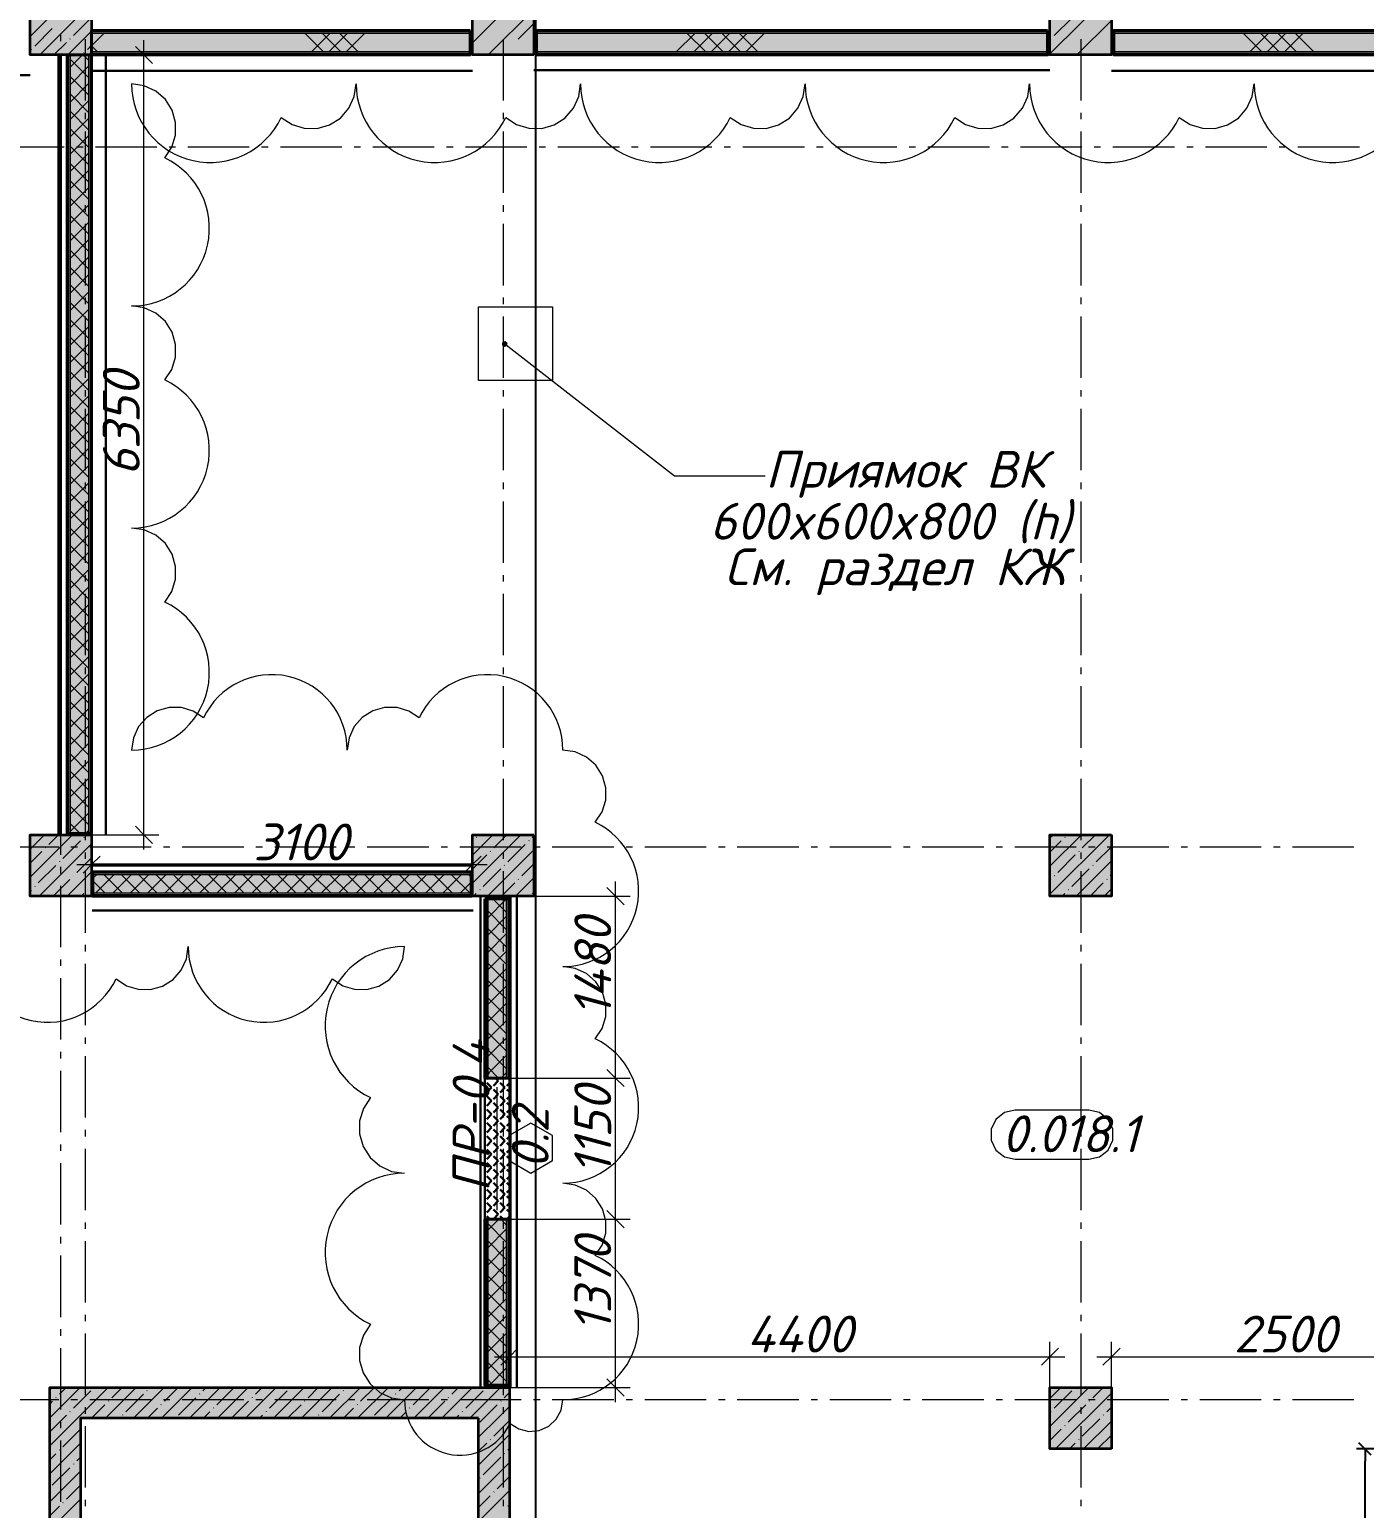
# Model space of a CAD drawing. Header units: millimetres. Extents: x -81576 to 1046824, y -248937 to 691537.
# Drawn here: x 109231 to 120095, y 658957 to 670998 of the extents above; entities that cross this region are included whole.
import ezdxf

# ---------------------------------------------------------------- set-up
doc = ezdxf.new("R2010")
doc.units = ezdxf.units.MM
for name, color, linetype, lineweight in [('0)', 6, 'Continuous', 30), ('0) расчет', 172, 'Continuous', 30), ('0) факт', 80, 'Continuous', 30), ('0.1) дверной проем', 5, 'Continuous', 30), ('0.2) Шпаклевка подвала и баз и фин', 5, 'Continuous', 30)]:
    doc.layers.add(name, color=color, linetype=linetype, lineweight=lineweight)
doc.layers.add('PDF _Геометрия', color=7, linetype='Continuous', true_color=0x1d1d1d)
doc.layers.add('PDF _Сплошная заливка', color=7, linetype='Continuous', true_color=0xffffff)
doc.layers.add('PDF _Текст', color=7, linetype='Continuous')
doc.styles.add('PDF ISOCPEUR Italic', font='isocpeui.ttf')
doc.styles.add('СПДС', font='isocpeur.ttf', dxfattribs={"width": 0.9})
doc.dimstyles.new('Размера А3', dxfattribs={"dimtxt": 200, "dimasz": 100, "dimexe": 70, "dimexo": 100, "dimgap": 20, "dimtad": 1, "dimdec": 0, "dimrnd": 10, "dimzin": 0, "dimdsep": 46, "dimtxsty": 'СПДС', "dimblk": 'ARROWHEAD_6', "dimcen": 1, "dimclrd": 256, "dimclre": 256, "dimclrt": 256, "dimazin": 0, "dimtfac": 1, "dimtdec": 0, "dimtmove": 2, "dimatfit": 3, "dimfxl": 1, "dimtolj": 1, "dimtzin": 0, "dimarcsym": 0})

# ---------------------------------------------------------------- blocks, each defined once
blk = doc.blocks.new('ARROWHEAD_6')
at = {"color": 0, "linetype": 'Continuous'}
for p, q in [((0, 0), (-1, 0)), ((-0.5, -0.5), (0.5, 0.5))]:
    blk.add_line(p, q, dxfattribs=at)
blk = doc.blocks.new('*D2376')
at = {"lineweight": -2, "transparency": 16777216}
for p, q in [((120436, 659441), (120031, 659441)), ((120101, 652541), (120101, 659341)), ((120436, 652441), (120031, 652441))]:
    blk.add_line(p, q, dxfattribs=at)
at = {"layer": 'Defpoints', "color": 0, "transparency": 16777216}
for p in [(120101, 659441), (120536, 659441), (120536, 652441)]:
    blk.add_point(p, dxfattribs=at)
at = {"lineweight": -2, "transparency": 16777216, "xscale": 100, "yscale": 100, "zscale": 100}
for p, rotation in [((120101, 659441), 90), ((120101, 652441), 270)]:
    blk.add_blockref('ARROWHEAD_6', p, dxfattribs=dict(at, rotation=rotation))
at = {"transparency": 16777216, "insert": (119981, 655941), "char_height": 200, "attachment_point": 5, "rotation": 90, "style": 'СПДС'}
blk.add_mtext('\\A1;7000', dxfattribs=at)

msp = doc.modelspace()

# ---------------------------------------------------------------- hatches: boundary and pattern name
at = {"transparency": 33554559}
for points in [[(109736, 670978.3), (112816, 670978.3), (112816, 670990.8), (109736, 670990.8)], [(112816, 670965.8), (112816, 670978.3), (109736, 670978.3), (109736, 670965.8)], [(112816, 670815.8), (112816, 670965.8), (109736, 670965.8), (109736, 670815.8)], [(117516, 670978.3), (117516, 670990.8), (113356, 670990.8), (113356, 670978.3)], [(117516, 670965.8), (117516, 670978.3), (113356, 670978.3), (113356, 670965.8)], [(117516, 670815.8), (117516, 670965.8), (113356, 670965.8), (113356, 670815.8)], [(122826, 670978.3), (122826, 670990.8), (118056, 670990.8), (118056, 670978.3)], [(122826, 670965.8), (122826, 670978.3), (118056, 670978.3), (118056, 670965.8)], [(122826, 670815.8), (122826, 670965.8), (118056, 670965.8), (118056, 670815.8)], [(112816, 670803.3), (112816, 670815.8), (109736, 670815.8), (109736, 670803.3)], [(117516, 670803.3), (117516, 670815.8), (113356, 670815.8), (113356, 670803.3)], [(122826, 670803.3), (122826, 670815.8), (118056, 670815.8), (118056, 670803.3)], [(112816, 670790.8), (112816, 670803.3), (109736, 670803.3), (109736, 670790.8)], [(117516, 670790.8), (117516, 670803.3), (113356, 670803.3), (113356, 670790.8)], [(122826, 670790.8), (122826, 670803.3), (118056, 670803.3), (118056, 670790.8)]]:
    msp.add_hatch(color=6, dxfattribs=at).paths.add_polyline_path(points)
at = {"layer": '0)', "transparency": 33554559}
for points in [[(109548.5, 664451.1), (109548.5, 670790.8), (109536, 670790.8), (109536, 664451.1)], [(109561, 664451.1), (109561, 670790.8), (109548.5, 670790.8), (109548.5, 664451.1)], [(109711, 664451.1), (109711, 670790.8), (109561, 670790.8), (109561, 664451.1)], [(109723.5, 664451.1), (109723.5, 670790.8), (109711, 670790.8), (109711, 664451.1)], [(109723.5, 664451.1), (109736, 664451.1), (109736, 670790.8), (109723.5, 670790.8)], [(112826, 664128.6), (112826, 664141.1), (109746, 664141.1), (109746, 664128.6)], [(112826, 664116.1), (112826, 664128.6), (109746, 664128.6), (109746, 664116.1)], [(112826, 663966.1), (112826, 664116.1), (109746, 664116.1), (109746, 663966.1)], [(112826, 663953.6), (112826, 663966.1), (109746, 663966.1), (109746, 663953.6)], [(112826, 663941.1), (112826, 663953.6), (109746, 663953.6), (109746, 663941.1)], [(112936, 662461.1), (112948.5, 662461.1), (112948.5, 663921.1), (112936, 663921.1)], [(112948.5, 662461.1), (112961, 662461.1), (112961, 663921.1), (112948.5, 663921.1)], [(113111, 662461.1), (113111, 663921.1), (112961, 663921.1), (112961, 662461.1)], [(113111, 662461.1), (113123.5, 662461.1), (113123.5, 663921.1), (113111, 663921.1)], [(113123.5, 662461.1), (113136, 662461.1), (113136, 663921.1), (113123.5, 663921.1)], [(112948.5, 659961.1), (112948.5, 661311.1), (112936, 661311.1), (112936, 659961.1)], [(112961, 659961.1), (112961, 661311.1), (112948.5, 661311.1), (112948.5, 659961.1)], [(113111, 659961.1), (113111, 661311.1), (112961, 661311.1), (112961, 659961.1)], [(113123.5, 659961.1), (113123.5, 661311.1), (113111, 661311.1), (113111, 659961.1)], [(113136, 659961.1), (113136, 661311.1), (113123.5, 661311.1), (113123.5, 659961.1)]]:
    msp.add_hatch(color=256, dxfattribs=at).paths.add_polyline_path(points)
at = {"layer": '0.1) дверной проем', "transparency": 33554687}
h = msp.add_hatch(dxfattribs=at)
h.set_pattern_fill('ANGLE', color=256, scale=11, angle=135)
h.set_pattern_definition([(135, (786527.1, 558123.126), (-54.3305495, -54.3305495), [55.88, -20.955]), (225, (786527.1, 558123.126), (54.3305495, -54.3305495), [55.88, -20.955])])
h.paths.add_polyline_path([(112936, 661311.1), (112936, 662461.1), (113136, 662461.1), (113136, 661311.1)])
at = {"layer": 'PDF _Сплошная заливка', "true_color": 0x636466, "transparency": 33554559}
for points in [[(109236, 670790.8), (109736, 670790.8), (109736, 671590.8), (109236, 671590.8)], [(113336, 670790.8), (113336, 671590.8), (112836, 671590.8), (112836, 670790.8)], [(117536, 670790.8), (118036, 670790.8), (118036, 671590.8), (117536, 671590.8)], [(113078.4, 668452.9), (113075, 668428.1), (113094.7, 668412.8), (113117.9, 668422.2), (113121.3, 668447), (113101.5, 668462.3)], [(109236, 663941.1), (109736, 663941.1), (109736, 664441.1), (109236, 664441.1)], [(112836, 663941.1), (113336, 663941.1), (113336, 664441.1), (112836, 664441.1)], [(117536, 663941.1), (118036, 663941.1), (118036, 664441.1), (117536, 664441.1)], [(109396, 655841.1), (109646, 655841.1), (109646, 659941.1), (109396, 659941.1)], [(109646, 659691.1), (113136, 659691.1), (113136, 659941.1), (109646, 659941.1)], [(117536, 659441.1), (118036, 659441.1), (118036, 659941.1), (117536, 659941.1)], [(113136, 655841.1), (113136, 659691.1), (112886, 659691.1), (112886, 655841.1)]]:
    msp.add_hatch(color=251, dxfattribs=at).paths.add_polyline_path(points)

# ---------------------------------------------------------------- linework, layer by layer
msp.add_lwpolyline([(120536, 652191.1), (113350.8, 652191.1), (113350.8, 682240), (120536, 682240)], close=True)
at = {"color": 6, "lineweight": 40}
for points in [[(112816, 670990.8), (112816, 670790.8), (109736, 670790.8), (109736, 670990.8)], [(117516, 670990.8), (117516, 670790.8), (113356, 670790.8), (113356, 670990.8)], [(122826, 670990.8), (122826, 670790.8), (118056, 670790.8), (118056, 670990.8)]]:
    msp.add_lwpolyline(points, close=True, dxfattribs=at)
at = {"color": 6, "lineweight": 9}
for points in [[(112816, 670978.3), (109736, 670978.3)], [(112816, 670965.8), (109736, 670965.8)], [(111473.1, 670965.8), (111623.1, 670815.8)], [(111674.9, 670965.8), (111524.9, 670815.8)], [(117516, 670978.3), (113356, 670978.3)], [(117516, 670965.8), (113356, 670965.8)], [(122826, 670978.3), (118056, 670978.3)], [(122826, 670965.8), (118056, 670965.8)], [(112816, 670815.8), (109736, 670815.8)], [(117516, 670815.8), (113356, 670815.8)], [(122826, 670815.8), (118056, 670815.8)], [(112816, 670803.3), (109736, 670803.3)], [(117516, 670803.3), (113356, 670803.3)], [(122826, 670803.3), (118056, 670803.3)]]:
    msp.add_lwpolyline(points, dxfattribs=at)
at = {"layer": '0)', "lineweight": 9}
for points in [[(109247.4, 670837.4), (109245, 670835.1)], [(109548.5, 670790.8), (109548.5, 664451.1)], [(109561, 670790.8), (109561, 664451.1)], [(109711, 670790.8), (109711, 664451.1)], [(109723.5, 670790.8), (109723.5, 664451.1)], [(109711, 669991.8), (109561, 669841.8)], [(109561, 669908), (109711, 669758)], [(109711, 669850.4), (109561, 669700.4)], [(109561, 669766.6), (109711, 669616.6)], [(109711, 669709), (109561, 669559)], [(109561, 668918), (109711, 668768)], [(109711, 668860.5), (109561, 668710.5)], [(109561, 668776.6), (109711, 668626.6)], [(109686, 668762), (109686, 668814.9)], [(109711, 668719), (109561, 668569)], [(109686, 668162), (109686, 668661.9)], [(109561, 668635.2), (109711, 668485.2)], [(109711, 668577.6), (109561, 668427.6)], [(112826, 664128.6), (109746, 664128.6)], [(112826, 664116.1), (109746, 664116.1)], [(111330.6, 664116.1), (111180.6, 663966.1)], [(111251.6, 664116.1), (111401.6, 663966.1)], [(111472, 664116.1), (111322, 663966.1)], [(111393.1, 664116.1), (111543.1, 663966.1)], [(111613.4, 664116.1), (111463.4, 663966.1)], [(111534.5, 664116.1), (111684.5, 663966.1)], [(111754.9, 664116.1), (111604.9, 663966.1)], [(111675.9, 664116.1), (111825.9, 663966.1)], [(111896.3, 664116.1), (111746.3, 663966.1)], [(111817.3, 664116.1), (111967.3, 663966.1)], [(112037.7, 664116.1), (111887.7, 663966.1)], [(111958.7, 664116.1), (112108.7, 663966.1)], [(112179.1, 664116.1), (112029.1, 663966.1)], [(112100.2, 664116.1), (112250.2, 663966.1)], [(112320.5, 664116.1), (112170.5, 663966.1)], [(112826, 663966.1), (109746, 663966.1)], [(112826, 663953.6), (109746, 663953.6)], [(112948.5, 663921.1), (112948.5, 662461.1)], [(112961, 663921.1), (112961, 662461.1)], [(113111, 663921.1), (113111, 662461.1)], [(113123.5, 663921.1), (113123.5, 662461.1)], [(113111, 663492.3), (112961, 663342.3)], [(112961, 663396.7), (113111, 663246.7)], [(113111, 663350.9), (112961, 663200.9)], [(113086, 663391.5), (113086, 662891.5)], [(112961, 663255.3), (113111, 663105.3)], [(113111, 663209.5), (112961, 663059.5)], [(113111, 663068.1), (112961, 662918.1)], [(112961, 662972.4), (113111, 662822.4)], [(113111, 662926.7), (112961, 662776.7)], [(112961, 662831), (113111, 662681)], [(113111, 662785.2), (112961, 662635.2)], [(112961, 662689.6), (113111, 662539.6)], [(112948.5, 661311.1), (112948.5, 659961.1)], [(112961, 661311.1), (112961, 659961.1)], [(113111, 661311.1), (113111, 659961.1)], [(113123.5, 661311.1), (113123.5, 659961.1)], [(113111, 661088.2), (112961, 660938.2)], [(113086, 661132.8), (113086, 660632.8)], [(112961, 660992.5), (113111, 660842.5)], [(113111, 660946.8), (112961, 660796.8)], [(112961, 660851.1), (113111, 660701.1)], [(113111, 660805.3), (112961, 660655.3)], [(112961, 660709.7), (113111, 660559.7)], [(113111, 660663.9), (112961, 660513.9)], [(112961, 660568.3), (113111, 660418.3)]]:
    msp.add_lwpolyline(points, dxfattribs=at)
at = {"layer": '0)', "lineweight": 40}
for points in [[(109536, 670790.8), (109736, 670790.8), (109736, 664451.1), (109536, 664451.1)], [(112826, 664141.1), (112826, 663941.1), (109746, 663941.1), (109746, 664141.1)], [(112936, 663921.1), (113136, 663921.1), (113136, 662461.1), (112936, 662461.1)], [(112936, 661311.1), (113136, 661311.1), (113136, 659961.1), (112936, 659961.1)]]:
    msp.add_lwpolyline(points, close=True, dxfattribs=at)
at = {"layer": '0)', "color": 7, "lineweight": 9}
for points in [[(109686, 669667.8), (109686, 670167.8)], [(109486, 669549.9), (109486, 670049.9)], [(113086, 662791.5), (113086, 662738.6)]]:
    msp.add_lwpolyline(points, dxfattribs=at)
at = {"layer": '0)'}
msp.add_lwpolyline([(112936, 662461.1), (113144, 662461.1)], dxfattribs=at)
at = {"layer": '0) расчет', "lineweight": 9}
for points in [[(111614.5, 670965.8), (111764.5, 670815.8)], [(111816.3, 670965.8), (111666.3, 670815.8)], [(111755.9, 670965.8), (111905.9, 670815.8)], [(111957.7, 670965.8), (111807.7, 670815.8)], [(114644.7, 670965.8), (114494.7, 670815.8)], [(114584.3, 670965.8), (114734.3, 670815.8)], [(114786.1, 670965.8), (114636.1, 670815.8)], [(114725.7, 670965.8), (114875.7, 670815.8)], [(114927.6, 670965.8), (114777.6, 670815.8)], [(114867.2, 670965.8), (115017.2, 670815.8)], [(115069, 670965.8), (114919, 670815.8)], [(115008.6, 670965.8), (115158.6, 670815.8)], [(115210.4, 670965.8), (115060.4, 670815.8)], [(119109.8, 670965.8), (119259.8, 670815.8)], [(119311.6, 670965.8), (119161.6, 670815.8)], [(119251.2, 670965.8), (119401.2, 670815.8)]]:
    msp.add_lwpolyline(points, dxfattribs=at)
at = {"layer": '0) расчет', "color": 1, "lineweight": 9}
for points in [[(119453, 670965.8), (119303, 670815.8)], [(119392.7, 670965.8), (119542.7, 670815.8)], [(119594.5, 670965.8), (119444.5, 670815.8)], [(119534.1, 670965.8), (119684.1, 670815.8)]]:
    msp.add_lwpolyline(points, dxfattribs=at)
at = {"layer": '0) расчет'}
for points in [[(109486, 670790.8), (109486, 664441.1)], [(109736, 664198.4), (112836, 664198.4)], [(113146.1, 663941.1), (113146.1, 659941.1)]]:
    msp.add_lwpolyline(points, dxfattribs=at)
at = {"layer": '0) расчет', "color": 1, "lineweight": 9}
for points in [[(110330.9, 666336.4), (110388.2, 666422.8), (110418.7, 666521.8), (110419.8, 666625.4), (110391.5, 666725.1), (110336.1, 666812.7), (110258.1, 666880.9), (110163.9, 666924.3), (110061.4, 666939.1, 0.8010876), (110330.9, 668144.5), (110388.2, 668230.8), (110418.7, 668329.9), (110419.8, 668433.5), (110391.5, 668533.2), (110336.1, 668620.7), (110258.1, 668689), (110163.9, 668732.3), (110061.4, 668747.2, 0.8010867), (110330.9, 669952.5), (110388.2, 670038.9), (110418.7, 670137.9), (110419.8, 670241.6), (110391.5, 670341.2), (110336.1, 670428.8), (110258.1, 670497), (110163.9, 670540.4), (110061.4, 670555.2, 0.8010903), (111279.6, 670282.8), (111366.9, 670224.9), (111467, 670194.1), (111571.7, 670193), (111672.4, 670221.6), (111760.9, 670277.6), (111829.9, 670356.4), (111873.7, 670451.6), (111888.7, 670555.2, 0.8010913), (113106.9, 670282.8)], [(113106.9, 670282.8), (113194.2, 670224.9), (113294.3, 670194.1), (113399, 670193), (113499.7, 670221.6), (113588.2, 670277.6), (113657.2, 670356.4), (113701, 670451.6), (113716, 670555.2, 0.8010913), (114934.2, 670282.8), (115021.5, 670224.9), (115121.6, 670194.1), (115226.3, 670193), (115327.1, 670221.6), (115415.6, 670277.6), (115484.5, 670356.4), (115528.3, 670451.6), (115543.3, 670555.2, 0.8010913), (116761.5, 670282.8), (116848.8, 670224.9), (116948.9, 670194.1), (117053.6, 670193), (117154.4, 670221.6), (117242.9, 670277.6), (117311.8, 670356.4), (117355.6, 670451.6), (117370.6, 670555.2, 0.8010913), (118588.8, 670282.8), (118676.1, 670224.9), (118776.2, 670194.1), (118880.9, 670193), (118981.7, 670221.6), (119070.2, 670277.6), (119139.2, 670356.4), (119182.9, 670451.6), (119197.9, 670555.2, 0.8010903), (120416.2, 670282.8)], [(108761.4, 663531, 0.8010908), (109934.9, 663268.6), (110019, 663212.8), (110115.4, 663183.2), (110216.3, 663182.1), (110313.4, 663209.6), (110398.6, 663263.6), (110465.1, 663339.5), (110507.3, 663431.2), (110521.7, 663531, 0.8010908), (111695.3, 663268.6), (111779.3, 663212.8), (111875.8, 663183.2), (111976.7, 663182.1), (112073.7, 663209.6), (112159, 663263.6), (112225.4, 663339.5), (112267.6, 663431.2), (112282.1, 663531, 0.801092), (112007, 662301.1), (111948.6, 662213), (111917.5, 662111.9), (111916.3, 662006.1), (111945.2, 661904.4), (112001.8, 661815.1), (112081.4, 661745.4), (112177.4, 661701.2), (112282.1, 661686.1, 0.8010923), (112007, 660456.1), (111948.6, 660368), (111917.5, 660266.9), (111916.3, 660161.2), (111945.2, 660059.5), (112001.8, 659970.1), (112081.4, 659900.5), (112177.4, 659856.3), (112282.1, 659841.1, 0.8010896), (113141.6, 659648.9), (113212.8, 659603.7), (113294.8, 659583.9), (113378.8, 659591.7), (113455.8, 659626.1), (113517.6, 659683.6), (113557.5, 659757.9), (113571.3, 659841.1, 0.801087), (113834.2, 661016.6), (113890.1, 661100.9), (113919.8, 661197.5), (113920.9, 661298.5), (113893.3, 661395.7), (113839.2, 661481.1), (113763.2, 661547.7), (113671.4, 661589.9), (113571.3, 661604.4, 0.8010874), (113834.2, 662780), (113890.1, 662864.2), (113919.8, 662960.8), (113920.9, 663061.8), (113893.3, 663159), (113839.2, 663244.4), (113763.2, 663311), (113671.4, 663353.2), (113571.3, 663367.7, 0.8010874), (113834.2, 664543.3), (113890.1, 664627.5), (113919.8, 664724.1), (113920.9, 664825.1), (113893.3, 664922.4), (113839.2, 665007.7), (113763.2, 665074.3), (113671.4, 665116.6), (113571.3, 665131, 0.8010877), (112401.3, 665392.7), (112317.5, 665448.3), (112221.4, 665477.8), (112120.8, 665478.9), (112024.1, 665451.5), (111939.1, 665397.7), (111872.8, 665322), (111830.8, 665230.6), (111816.4, 665131, 0.8010867), (110646.4, 665392.7), (110562.6, 665448.3), (110466.4, 665477.8), (110365.8, 665478.9), (110269.1, 665451.5), (110184.1, 665397.7), (110117.9, 665322), (110075.8, 665230.6), (110061.4, 665131, 0.8010868), (110330.9, 666336.4)]]:
    msp.add_lwpolyline(points, format="xyb", dxfattribs=at)
at = {"layer": '0) факт'}
for points in [[(109486, 670790.8), (109486, 664441.1)], [(109736, 664198.4), (112836, 664198.4)], [(113146.1, 663941.1), (113146.1, 659941.1)]]:
    msp.add_lwpolyline(points, dxfattribs=at)
at = {"layer": '0.1) дверной проем'}
msp.add_lwpolyline([(112936, 661311.1), (112936, 662461.1), (113136, 662461.1), (113136, 661311.1)], close=True, dxfattribs=at)
at = {"layer": '0.2) Шпаклевка подвала и баз и фин'}
for points in [[(109466, 664441.1), (109466, 670790.8)], [(109852.4, 664441.1), (109852.4, 670790.8)], [(109236, 670625.6), (105386, 670625.6)], [(109736, 670662.3), (112836, 670662.3)], [(113336, 670667.8), (117536, 670667.8)], [(122836, 670662.3), (118036, 670662.3)], [(112836, 664191.1), (109736, 664191.1)], [(112901.8, 663941.1), (112901.8, 659941.1)], [(113197.8, 663941.1), (113197.8, 659941.1)], [(112840.3, 663824.4), (109740.3, 663824.4)]]:
    msp.add_lwpolyline(points, dxfattribs=at)
at = {"layer": 'PDF _Геометрия', "color": 7, "lineweight": 35}
for points in [[(109736, 671590.8), (109736, 670790.8), (109236, 670790.8), (109236, 671590.8)], [(113336, 670790.8), (112836, 670790.8), (112836, 671590.8), (113336, 671590.8)], [(118036, 671590.8), (118036, 670790.8), (117536, 670790.8), (117536, 671590.8)], [(109736, 664441.1), (109736, 663941.1), (109236, 663941.1), (109236, 664441.1)], [(113336, 664441.1), (113336, 663941.1), (112836, 663941.1), (112836, 664441.1)], [(118036, 664441.1), (118036, 663941.1), (117536, 663941.1), (117536, 664441.1)], [(118036, 659441.1), (117536, 659441.1), (117536, 659941.1), (118036, 659941.1)], [(112886, 659691.1), (109646, 659691.1), (109646, 655841.1), (112886, 655841.1)]]:
    msp.add_lwpolyline(points, close=True, dxfattribs=at)
at = {"layer": 'PDF _Геометрия', "lineweight": 9}
for points in [[(109736, 671440), (109236, 670940)], [(113336, 671390.5), (112836, 670890.5)], [(118036, 671300.4), (117536, 670800.4)], [(109736, 671211.9), (109314.8, 670790.8)], [(109729.8, 671091.7), (109587.2, 670949.1)], [(113336, 671162.4), (112964.4, 670790.8)], [(117713.2, 671091.7), (117570.6, 670949.1)], [(118036, 671072.3), (117754.5, 670790.8)], [(109416.1, 671006.1), (109273.6, 670863.6)], [(109736, 670983.8), (109542.9, 670790.8)], [(109836.4, 670965.8), (109736, 670865.4)], [(113336, 671048.3), (113208.3, 670920.6)], [(109530.2, 670892.1), (109428.8, 670790.8)], [(109561.1, 670923), (109558.7, 670920.6)], [(109736, 670869.8), (109701.2, 670835.1)], [(109736, 670864.4), (109784.6, 670815.8)], [(109661.4, 670790.8), (109561, 670690.4)], [(109561, 670756.5), (109711, 670606.5)], [(109711, 670698.9), (109561, 670548.9)], [(109668.2, 670790.8), (109711, 670747.9)], [(109675.1, 670808.9), (109672.7, 670806.5)], [(109561, 670615.1), (109711, 670465.1)], [(109711, 670557.5), (109561, 670407.5)], [(109561, 670473.7), (109711, 670323.7)], [(109711, 670416.1), (109561, 670266.1)], [(109561, 670332.2), (109711, 670182.2)], [(109711, 670274.7), (109561, 670124.7)], [(109561, 670190.8), (109711, 670040.8)], [(109711, 670133.3), (109561, 669983.3)], [(109561, 670049.4), (109711, 669899.4)], [(109561, 669625.1), (109711, 669475.1)], [(109711, 669567.6), (109561, 669417.6)], [(109561, 669483.7), (109711, 669333.7)], [(109711, 669426.2), (109561, 669276.2)], [(109561, 669342.3), (109711, 669192.3)], [(109711, 669284.7), (109561, 669134.7)], [(109561, 669200.9), (109711, 669050.9)], [(109711, 669143.3), (109561, 668993.3)], [(109561, 669059.5), (109711, 668909.5)], [(109711, 669001.9), (109561, 668851.9)], [(109561, 668493.8), (109711, 668343.8)], [(109711, 668436.2), (109561, 668286.2)], [(109561, 668352.3), (109711, 668202.3)], [(109711, 668294.8), (109561, 668144.8)], [(109561, 668210.9), (109711, 668060.9)], [(109711, 668153.4), (109561, 668003.4)], [(109561, 668069.5), (109711, 667919.5)], [(109711, 668011.9), (109561, 667861.9)], [(109561, 667928.1), (109711, 667778.1)], [(109711, 667870.5), (109561, 667720.5)], [(109561, 667786.7), (109711, 667636.7)], [(109711, 667729.1), (109561, 667579.1)], [(109561, 667645.2), (109711, 667495.2)], [(109711, 667587.7), (109561, 667437.7)], [(109561, 667503.8), (109711, 667353.8)], [(109711, 667446.3), (109561, 667296.3)], [(109561, 667362.4), (109711, 667212.4)], [(109711, 667304.8), (109561, 667154.8)], [(109561, 667221), (109711, 667071)], [(109711, 667163.4), (109561, 667013.4)], [(109561, 667079.6), (109711, 666929.6)], [(109711, 667022), (109561, 666872)], [(109561, 666938.1), (109711, 666788.1)], [(109711, 666880.6), (109561, 666730.6)], [(109561, 666796.7), (109711, 666646.7)], [(109711, 666739.1), (109561, 666589.1)], [(109561, 666655.3), (109711, 666505.3)], [(109711, 666597.7), (109561, 666447.7)], [(109561, 666513.9), (109711, 666363.9)], [(109711, 666456.3), (109561, 666306.3)], [(109561, 666372.4), (109711, 666222.4)], [(109711, 666314.9), (109561, 666164.9)], [(109561, 666231), (109711, 666081)], [(109711, 666173.5), (109561, 666023.5)], [(109561, 666089.6), (109711, 665939.6)], [(109711, 666032), (109561, 665882)], [(109561, 665948.2), (109711, 665798.2)], [(109711, 665890.6), (109561, 665740.6)], [(109561, 665806.8), (109711, 665656.8)], [(109711, 665749.2), (109561, 665599.2)], [(109561, 665665.3), (109711, 665515.3)], [(109711, 665607.8), (109561, 665457.8)], [(109561, 665523.9), (109711, 665373.9)], [(109711, 665466.4), (109561, 665316.4)], [(109561, 665382.5), (109711, 665232.5)], [(109711, 665324.9), (109561, 665174.9)], [(109561, 665241.1), (109711, 665091.1)], [(109711, 665183.5), (109561, 665033.5)], [(109561, 665099.7), (109711, 664949.7)], [(109711, 665042.1), (109561, 664892.1)], [(109561, 664958.2), (109711, 664808.2)], [(109711, 664900.7), (109561, 664750.7)], [(109561, 664816.8), (109711, 664666.8)], [(109711, 664759.2), (109561, 664609.2)], [(109561, 664675.4), (109711, 664525.4)], [(109711, 664617.8), (109561, 664467.8)], [(109351.9, 664441.1), (109236, 664325.2)], [(109580, 664441.1), (109236, 664097.1)], [(109466, 664441.1), (109387.6, 664362.8)], [(109561, 664534), (109643.8, 664451.1)], [(109711, 664476.4), (109685.7, 664451.1)], [(113001.5, 664441.1), (112836, 664275.6)], [(113229.6, 664441.1), (112836, 664047.5)], [(113115.5, 664441.1), (113008.7, 664334.2)], [(113336, 664433.5), (113322.3, 664419.8)], [(117563.5, 664441.1), (117536, 664413.6)], [(117791.6, 664441.1), (117536, 664185.5)], [(118019.7, 664441.1), (117536, 663957.4)], [(117905.6, 664441.1), (117798.7, 664334.2)], [(109736, 664369), (109308.1, 663941.1)], [(109361.5, 664336.6), (109359.1, 664334.2)], [(109644.2, 664391.3), (109501.7, 664248.7)], [(109675.1, 664422.2), (109672.7, 664419.8)], [(112837.6, 664391.3), (112836, 664389.7)], [(112868.5, 664422.2), (112866.1, 664419.8)], [(113336, 664319.4), (112957.7, 663941.1)], [(112982.5, 664308.1), (112980.2, 664305.7)], [(113265.3, 664362.8), (113122.7, 664220.2)], [(113296.2, 664393.6), (113293.8, 664391.3)], [(117627.7, 664391.3), (117536, 664299.6)], [(117658.6, 664422.2), (117656.2, 664419.8)], [(117772.6, 664308.1), (117770.2, 664305.7)], [(118036, 664343.4), (117912.8, 664220.2)], [(109330.6, 664305.7), (109236, 664211.1)], [(109444.6, 664191.7), (109302.1, 664049.1)], [(109475.5, 664222.6), (109473.1, 664220.2)], [(109736, 664254.9), (109615.7, 664134.7)], [(112951.7, 664277.2), (112836, 664161.6)], [(113096.6, 664194.1), (113094.2, 664191.7)], [(113336, 664205.4), (113236.8, 664106.1)], [(117741.7, 664277.2), (117599.2, 664134.7)], [(118036, 664229.3), (117747.8, 663941.1)], [(117886.7, 664194.1), (117884.3, 664191.7)], [(109558.7, 664077.6), (109422.2, 663941.1)], [(109736, 664140.9), (109536.2, 663941.1)], [(109589.6, 664108.5), (109587.2, 664106.1)], [(109775, 664116.1), (109746, 664087.1)], [(109916.4, 664116.1), (109766.4, 663966.1)], [(109837.4, 664116.1), (109987.4, 663966.1)], [(110057.8, 664116.1), (109907.8, 663966.1)], [(109978.8, 664116.1), (110128.8, 663966.1)], [(110199.2, 664116.1), (110049.2, 663966.1)], [(110120.3, 664116.1), (110270.3, 663966.1)], [(110340.6, 664116.1), (110190.6, 663966.1)], [(110261.7, 664116.1), (110411.7, 663966.1)], [(110482.1, 664116.1), (110332.1, 663966.1)], [(110403.1, 664116.1), (110553.1, 663966.1)], [(110623.5, 664116.1), (110473.5, 663966.1)], [(110544.5, 664116.1), (110694.5, 663966.1)], [(110764.9, 664116.1), (110614.9, 663966.1)], [(110686, 664116.1), (110836, 663966.1)], [(110906.3, 664116.1), (110756.3, 663966.1)], [(110827.4, 664116.1), (110977.4, 663966.1)], [(111047.7, 664116.1), (110897.7, 663966.1)], [(110968.8, 664116.1), (111118.8, 663966.1)], [(111189.2, 664116.1), (111039.2, 663966.1)], [(111110.2, 664116.1), (111260.2, 663966.1)], [(112241.6, 664116.1), (112391.6, 663966.1)], [(112462, 664116.1), (112312, 663966.1)], [(112383, 664116.1), (112533, 663966.1)], [(112603.4, 664116.1), (112453.4, 663966.1)], [(112524.4, 664116.1), (112674.4, 663966.1)], [(112744.8, 664116.1), (112594.8, 663966.1)], [(112665.9, 664116.1), (112815.9, 663966.1)], [(112807.3, 664116.1), (112826, 664097.4)], [(113065.7, 664163.2), (112923.1, 664020.6)], [(113336, 664091.3), (113185.8, 663941.1)], [(113210.6, 664080), (113208.3, 664077.6)], [(117542.1, 664077.6), (117536, 664071.5)], [(117573, 664108.5), (117570.6, 664106.1)], [(117855.8, 664163.2), (117713.2, 664020.6)], [(118000.7, 664080), (117998.3, 664077.6)], [(118036, 664115.3), (118026.8, 664106.1)], [(109245, 663992.1), (109236, 663983)], [(109275.9, 664023), (109273.6, 664020.6)], [(109672.7, 663963.6), (109650.3, 663941.1)], [(109703.6, 663994.5), (109701.2, 663992.1)], [(109736, 664026.8), (109729.8, 664020.6)], [(109746, 664066.1), (109846, 663966.1)], [(112826, 664055.9), (112736.2, 663966.1)], [(112866.1, 663963.6), (112843.6, 663941.1)], [(112897, 663994.5), (112894.6, 663992.1)], [(113179.7, 664049.1), (113071.7, 663941.1)], [(113324.7, 663966), (113322.3, 663963.6)], [(117656.2, 663963.6), (117633.7, 663941.1)], [(117687.1, 663994.5), (117684.7, 663992.1)], [(117969.8, 664049.1), (117861.8, 663941.1)], [(118036, 664001.2), (117975.9, 663941.1)], [(112974.1, 663921.1), (112961, 663908)], [(113111, 663916.6), (112961, 663766.6)], [(113002.3, 663921.1), (113111, 663812.4)], [(112961, 663821), (113111, 663671)], [(113111, 663775.2), (112961, 663625.2)], [(112961, 663679.6), (113111, 663529.6)], [(113111, 663633.8), (112961, 663483.8)], [(112961, 663538.1), (113111, 663388.1)], [(112961, 663113.9), (113111, 662963.9)], [(113111, 662643.8), (112961, 662493.8)], [(112961, 662548.2), (113048.1, 662461.1)], [(113111, 662502.4), (113069.7, 662461.1)], [(113051.1, 661311.1), (112961, 661221)], [(113066.7, 661311.1), (113111, 661266.8)], [(112961, 661275.4), (113111, 661125.4)], [(113111, 661229.6), (112961, 661079.6)], [(112961, 661134), (113111, 660984)], [(113111, 660522.5), (112961, 660372.5)], [(112961, 660426.9), (113111, 660276.9)], [(113111, 660381.1), (112961, 660231.1)], [(112961, 660285.4), (113111, 660135.4)], [(113111, 660239.6), (112961, 660089.6)], [(112961, 660144), (113111, 659994)], [(113111, 660098.2), (112973.9, 659961.1)], [(112961, 660002.6), (113002.5, 659961.1)], [(109413.9, 659941.1), (109396, 659923.2)], [(109642, 659941.1), (109396, 659695.1)], [(109870.1, 659941.1), (109646, 659717), (109396, 659467)], [(109447, 659860.2), (109444.6, 659857.8)], [(109527.9, 659941.1), (109473.1, 659886.3)], [(109729.8, 659914.8), (109646, 659831.1), (109587.2, 659772.3)], [(110098.2, 659941.1), (109848.2, 659691.1)], [(109984.1, 659941.1), (109900.8, 659857.8)], [(110157.4, 659886.3), (110014.9, 659743.8)], [(110326.3, 659941.1), (110076.3, 659691.1)], [(110188.3, 659917.2), (110186, 659914.8)], [(110554.4, 659941.1), (110304.4, 659691.1)], [(110440.3, 659941.1), (110328.5, 659829.3)], [(110585.1, 659857.8), (110442.6, 659715.3)], [(110782.5, 659941.1), (110532.5, 659691.1)], [(110616, 659888.7), (110613.6, 659886.3)], [(110668.4, 659941.1), (110642.2, 659914.8)], [(110896.5, 659941.1), (110756.2, 659800.8)], [(111010.6, 659941.1), (110760.6, 659691.1)], [(111238.7, 659941.1), (110988.7, 659691.1)], [(111043.7, 659860.2), (111041.3, 659857.8)], [(111124.6, 659941.1), (111069.8, 659886.3)], [(111326.4, 659914.8), (111183.9, 659772.3)], [(111466.8, 659941.1), (111216.8, 659691.1)], [(111694.9, 659941.1), (111444.9, 659691.1)], [(111580.8, 659941.1), (111497.5, 659857.8)], [(111754.1, 659886.3), (111611.6, 659743.8)], [(111923, 659941.1), (111673, 659691.1)], [(111785, 659917.2), (111782.6, 659914.8)], [(112151.1, 659941.1), (111901.1, 659691.1)], [(112037, 659941.1), (111925.2, 659829.3)], [(112181.8, 659857.8), (112039.3, 659715.3)], [(112379.2, 659941.1), (112129.2, 659691.1)], [(112212.7, 659888.7), (112210.3, 659886.3)], [(112265.1, 659941.1), (112238.8, 659914.8)], [(112493.2, 659941.1), (112352.9, 659800.8)], [(112607.3, 659941.1), (112357.3, 659691.1)], [(112835.4, 659941.1), (112585.4, 659691.1)], [(112640.4, 659860.2), (112638, 659857.8)], [(112721.3, 659941.1), (112666.5, 659886.3)], [(112923.1, 659914.8), (112780.6, 659772.3)], [(113063.5, 659941.1), (112813.5, 659691.1)], [(113136, 659899.6), (113094.2, 659857.8)], [(117625.4, 659941.1), (117536, 659851.7)], [(117853.5, 659941.1), (117536, 659623.6)], [(117713.2, 659914.8), (117570.6, 659772.3)], [(118036, 659895.5), (117581.6, 659441.1)], [(117967.6, 659941.1), (117884.3, 659857.8)], [(109416.1, 659829.3), (109396, 659809.2)], [(109561.1, 659746.1), (109558.7, 659743.8)], [(109843.8, 659800.8), (109734.1, 659691.1)], [(109874.7, 659831.7), (109872.3, 659829.3)], [(110271.5, 659772.3), (110190.3, 659691.1)], [(110302.4, 659803.2), (110300, 659800.8)], [(110699.2, 659743.8), (110646.5, 659691.1)], [(110730.1, 659774.6), (110727.7, 659772.3)], [(111012.8, 659829.3), (110874.6, 659691.1)], [(111157.7, 659746.1), (111155.4, 659743.8)], [(111440.5, 659800.8), (111330.8, 659691.1)], [(111471.4, 659831.7), (111469, 659829.3)], [(111868.2, 659772.3), (111787, 659691.1)], [(111899.1, 659803.2), (111896.7, 659800.8)], [(112295.9, 659743.8), (112243.2, 659691.1)], [(112326.7, 659774.6), (112324.4, 659772.3)], [(112609.5, 659829.3), (112471.3, 659691.1)], [(112754.4, 659746.1), (112752.1, 659743.8)], [(113136, 659785.5), (113041.6, 659691.1), (112886, 659535.5)], [(113037.2, 659800.8), (112927.5, 659691.1), (112894.6, 659658.2)], [(113068.1, 659831.7), (113065.7, 659829.3)], [(117544.5, 659746.1), (117542.1, 659743.8)], [(117827.3, 659800.8), (117684.7, 659658.2)], [(117858.1, 659831.7), (117855.8, 659829.3)], [(118036, 659781.4), (117998.3, 659743.8)], [(109530.2, 659715.3), (109396, 659581.1)], [(109988.7, 659717.6), (109986.4, 659715.3)], [(111126.9, 659715.3), (111102.7, 659691.1)], [(111585.4, 659717.6), (111583.1, 659715.3)], [(112723.6, 659715.3), (112699.4, 659691.1)], [(113136, 659671.5), (113008.7, 659544.2)], [(117658.6, 659632.1), (117656.2, 659629.7)], [(117941.3, 659686.7), (117798.7, 659544.2)], [(118036, 659667.4), (117809.7, 659441.1)], [(117972.2, 659717.6), (117969.8, 659715.3)], [(109644.2, 659601.2), (109501.7, 659458.6)], [(113136, 659557.4), (112886, 659307.4)], [(112982.5, 659518), (112980.2, 659515.7)], [(117627.7, 659601.2), (117536, 659509.5)], [(117772.6, 659518), (117770.2, 659515.7)], [(118036, 659553.3), (117923.8, 659441.1)], [(109646, 659488.9), (109396, 659238.9)], [(109444.6, 659401.6), (109396, 659353)], [(109475.5, 659432.5), (109473.1, 659430.1)], [(109646, 659374.9), (109615.7, 659344.6)], [(112951.7, 659487.2), (112886, 659421.5)], [(113065.7, 659373.1), (112923.1, 659230.5)], [(113096.6, 659404), (113094.2, 659401.6)], [(113136, 659443.4), (113122.7, 659430.1)], [(117741.7, 659487.2), (117695.7, 659441.1)], [(109646, 659260.8), (109396, 659010.8)], [(109558.7, 659287.6), (109416.1, 659145)], [(109589.6, 659318.4), (109587.2, 659316.1)], [(113136, 659329.3), (112886, 659079.3)], [(109646, 659146.8), (109530.2, 659031)], [(112897, 659204.4), (112894.6, 659202)], [(113136, 659215.3), (113037.2, 659116.5)], [(109646, 659032.7), (109396, 658782.7), (109164.4, 658551.1)], [(113136, 659101.2), (112886, 658851.2)], [(112980.2, 659059.5), (112886, 658965.3)], [(113011, 659090.3), (113008.7, 659088)], [(109473.1, 658973.9), (109396, 658896.8)], [(109504, 659004.8), (109501.7, 659002.4)], [(113125.1, 658976.3), (113122.7, 658973.9)]]:
    msp.add_lwpolyline(points, dxfattribs=at)
at = {"layer": 'PDF _Геометрия', "color": 7, "lineweight": 9}
for points in [[(109486, 670902.8), (109486, 670955.7)], [(109686, 670420.7), (109686, 670920.7)], [(110092, 670860.8), (110162, 670790.8), (110232, 670720.8)], [(110162, 664321.1), (110162, 670910.8)], [(113086, 670920.7), (113086, 670420.7)], [(117786, 670920.7), (117786, 670420.7)], [(109486, 670302.8), (109486, 670802.8)], [(109736, 670790.8), (110162, 670790.8), (110282, 670790.8)], [(109686, 670267.8), (109686, 670320.7)], [(113086, 670320.7), (113086, 670267.8)], [(117786, 670320.7), (117786, 670267.8)], [(109486, 670149.9), (109486, 670202.8)], [(113086, 670167.8), (113086, 669667.8)], [(117786, 670167.8), (117786, 669667.8)], [(109513.5, 670041.1), (109013.5, 670041.1)], [(109666.4, 670041.1), (109613.5, 670041.1)], [(110266.4, 670041.1), (109766.4, 670041.1)], [(110419.3, 670041.1), (110366.4, 670041.1)], [(111019.3, 670041.1), (110519.3, 670041.1)], [(111172.2, 670041.1), (111119.3, 670041.1)], [(111772.2, 670041.1), (111272.2, 670041.1)], [(111925.1, 670041.1), (111872.2, 670041.1)], [(112525.1, 670041.1), (112025.1, 670041.1)], [(112678, 670041.1), (112625.1, 670041.1)], [(113278, 670041.1), (112778, 670041.1)], [(113431, 670041.1), (113378, 670041.1)], [(114031, 670041.1), (113531, 670041.1)], [(114183.9, 670041.1), (114131, 670041.1)], [(114783.9, 670041.1), (114283.9, 670041.1)], [(114936.8, 670041.1), (114883.9, 670041.1)], [(115536.8, 670041.1), (115036.8, 670041.1)], [(115689.7, 670041.1), (115636.8, 670041.1)], [(116289.7, 670041.1), (115789.7, 670041.1)], [(116442.6, 670041.1), (116389.7, 670041.1)], [(117042.6, 670041.1), (116542.6, 670041.1)], [(117195.5, 670041.1), (117142.6, 670041.1)], [(117795.6, 670041.1), (117295.6, 670041.1)], [(117948.5, 670041.1), (117895.6, 670041.1)], [(118548.5, 670041.1), (118048.5, 670041.1)], [(118701.4, 670041.1), (118648.5, 670041.1)], [(119301.4, 670041.1), (118801.4, 670041.1)], [(119454.3, 670041.1), (119401.4, 670041.1)], [(120054.3, 670041.1), (119554.3, 670041.1)], [(109686, 669514.9), (109686, 669567.8)], [(113086, 669567.8), (113086, 669514.9)], [(117786, 669567.8), (117786, 669514.9)], [(109486, 669396.9), (109486, 669449.9)], [(109686, 668914.9), (109686, 669414.9)], [(113086, 669414.9), (113086, 668914.9)], [(117786, 669414.9), (117786, 668914.9)], [(109486, 668796.9), (109486, 669297)], [(113086, 668814.9), (113086, 668762)], [(117786, 668814.9), (117786, 668762)], [(109486, 668644), (109486, 668696.9)], [(113086, 668661.9), (113086, 668162)], [(117786, 668661.9), (117786, 668162)], [(109486, 668044), (109486, 668544)], [(113098.1, 668437.6), (114480.8, 667364.1), (115219, 667364.1)], [(109686, 668009), (109686, 668061.9)], [(113086, 668061.9), (113086, 668009)], [(117786, 668061.9), (117786, 668009)], [(109486, 667891.1), (109486, 667944)], [(109686, 667409), (109686, 667909)], [(113086, 667909), (113086, 667409)], [(117786, 667909), (117786, 667409)], [(109486, 667291.1), (109486, 667791.1)], [(109686, 667256.1), (109686, 667309)], [(113086, 667309), (113086, 667256.1)], [(117786, 667309), (117786, 667256.1)], [(109486, 667138.2), (109486, 667191.1)], [(109686, 666656.1), (109686, 667156.1)], [(113086, 667156.1), (113086, 666656.1)], [(117786, 667156.1), (117786, 666656.1)], [(109486, 666538.2), (109486, 667038.2)], [(109686, 666503.2), (109686, 666556.1)], [(113086, 666556.1), (113086, 666503.2)], [(117786, 666556.1), (117786, 666503.2)], [(109486, 666385.3), (109486, 666438.2)], [(109686, 665903.2), (109686, 666403.2)], [(113086, 666403.2), (113086, 665903.2)], [(117786, 666403.2), (117786, 665903.2)], [(109486, 665785.3), (109486, 666285.3)], [(109686, 665750.3), (109686, 665803.2)], [(113086, 665803.2), (113086, 665750.3)], [(117786, 665803.2), (117786, 665750.3)], [(109486, 665632.4), (109486, 665685.3)], [(109686, 665150.3), (109686, 665650.3)], [(113086, 665650.3), (113086, 665150.3)], [(117786, 665650.3), (117786, 665150.3)], [(109486, 665032.4), (109486, 665532.4)], [(109686, 664997.4), (109686, 665050.3)], [(113086, 665050.3), (113086, 664997.4)], [(117786, 665050.3), (117786, 664997.4)], [(109486, 664879.4), (109486, 664932.4)], [(109686, 664397.4), (109686, 664897.4)], [(113086, 664897.4), (113086, 664397.4)], [(117786, 664897.4), (117786, 664397.4)], [(109486, 664279.4), (109486, 664779.4)], [(109736, 664441.1), (110162, 664441.1), (110282, 664441.1)], [(110092, 664511.1), (110162, 664441.1), (110232, 664371.1)], [(109467.8, 664341.1), (108967.8, 664341.1)], [(109620.7, 664341.1), (109567.8, 664341.1)], [(110220.7, 664341.1), (109720.7, 664341.1)], [(110373.6, 664341.1), (110320.7, 664341.1)], [(110973.6, 664341.1), (110473.6, 664341.1)], [(111126.6, 664341.1), (111073.6, 664341.1)], [(111726.6, 664341.1), (111226.6, 664341.1)], [(111879.5, 664341.1), (111826.6, 664341.1)], [(112479.5, 664341.1), (111979.5, 664341.1)], [(112632.4, 664341.1), (112579.5, 664341.1)], [(113232.4, 664341.1), (112732.4, 664341.1)], [(113385.3, 664341.1), (113332.4, 664341.1)], [(113985.3, 664341.1), (113485.3, 664341.1)], [(114138.2, 664341.1), (114085.3, 664341.1)], [(114738.2, 664341.1), (114238.2, 664341.1)], [(114891.1, 664341.1), (114838.2, 664341.1)], [(115491.1, 664341.1), (114991.1, 664341.1)], [(115644.1, 664341.1), (115591.1, 664341.1)], [(116244.1, 664341.1), (115744.1, 664341.1)], [(116397, 664341.1), (116344.1, 664341.1)], [(116997, 664341.1), (116497, 664341.1)], [(117149.9, 664341.1), (117097, 664341.1)], [(117749.9, 664341.1), (117249.9, 664341.1)], [(117902.8, 664341.1), (117849.9, 664341.1)], [(118502.8, 664341.1), (118002.8, 664341.1)], [(118655.7, 664341.1), (118602.8, 664341.1)], [(119255.7, 664341.1), (118755.7, 664341.1)], [(119408.6, 664341.1), (119355.7, 664341.1)], [(120008.6, 664341.1), (119508.6, 664341.1)], [(109616, 664198.4), (112956, 664198.4)], [(109806, 664268.4), (109736, 664198.4), (109666, 664128.4)], [(109686, 664244.4), (109686, 664297.4)], [(109736, 664297.4), (109736, 664198.4), (109736, 664078.4)], [(112906, 664268.4), (112836, 664198.4), (112766, 664128.4)], [(112836, 664297.4), (112836, 664198.4), (112836, 664078.4)], [(113086, 664297.4), (113086, 664244.4)], [(117786, 664297.4), (117786, 664244.4)], [(109486, 664126.5), (109486, 664179.4)], [(109686, 663644.4), (109686, 664144.4)], [(113086, 664144.4), (113086, 663644.4)], [(117786, 664144.4), (117786, 663644.4)], [(109486, 663526.5), (109486, 664026.5)], [(113929.4, 664011.1), (113999.4, 663941.1), (114069.4, 663871.1)], [(113999.4, 659821.1), (113999.4, 661311.1), (113999.4, 662461.1), (113999.4, 664061.1)], [(113336, 663941.1), (113999.4, 663941.1), (114119.4, 663941.1)], [(109686, 663491.5), (109686, 663544.4)], [(113086, 663544.4), (113086, 663491.5)], [(117786, 663544.4), (117786, 663491.5)], [(109486, 663373.6), (109486, 663426.5)], [(109686, 662891.5), (109686, 663391.5)], [(117786, 663391.5), (117786, 662891.5)], [(109486, 662773.6), (109486, 663273.6)], [(109686, 662738.6), (109686, 662791.5)], [(117786, 662791.5), (117786, 662738.6)], [(109486, 662620.7), (109486, 662673.6)], [(109686, 662138.6), (109686, 662638.6)], [(113086, 662638.6), (113086, 662138.6)], [(117786, 662638.6), (117786, 662138.6)], [(109486, 662020.7), (109486, 662520.7)], [(113929.4, 662531.1), (113999.4, 662461.1), (114069.4, 662391.1)], [(113036, 661386.1), (113036, 662386.1)], [(113144, 662461.1), (113999.4, 662461.1), (114119.4, 662461.1)], [(109686, 661985.7), (109686, 662038.6)], [(113086, 662038.6), (113086, 661985.7)], [(117786, 662038.6), (117786, 661985.7)], [(109486, 661867.8), (109486, 661920.7)], [(109686, 661385.7), (109686, 661885.7)], [(113086, 661885.7), (113086, 661385.7)], [(117786, 661885.7), (117786, 661385.7)], [(109486, 661267.8), (109486, 661767.8)], [(113142, 661311.1), (113999.4, 661311.1), (114119.4, 661311.1)], [(113929.4, 661381.1), (113999.4, 661311.1), (114069.4, 661241.1)], [(109686, 661232.8), (109686, 661285.7)], [(113086, 661285.7), (113086, 661232.8)], [(117786, 661285.7), (117786, 661232.8)], [(109486, 661114.9), (109486, 661167.8)], [(109686, 660632.8), (109686, 661132.8)], [(113136, 661068.1), (113136, 661061.1)], [(117786, 661132.8), (117786, 660632.8)], [(109486, 660514.9), (109486, 661014.9)], [(109686, 660479.9), (109686, 660532.8)], [(113086, 660532.8), (113086, 660479.9)], [(117786, 660532.8), (117786, 660479.9)], [(109486, 660361.9), (109486, 660414.9)], [(109686, 659879.9), (109686, 660379.9)], [(113086, 660379.9), (113086, 659879.9)], [(117786, 660379.9), (117786, 659879.9)], [(109486, 659761.9), (109486, 660261.9)], [(113206, 660261.8), (113136, 660191.8), (113066, 660121.8)], [(113136, 660311.8), (113136, 660191.8), (113136, 659941.1), (113999.4, 659941.1), (114119.4, 659941.1)], [(117606, 660261.8), (117536, 660191.8), (117466, 660121.8)], [(117536, 659941.1), (117536, 660191.8), (117536, 660311.8)], [(118106, 660261.8), (118036, 660191.8), (117966, 660121.8)], [(118036, 659941.1), (118036, 660191.8), (118036, 660311.8)], [(113016, 660191.8), (117656, 660191.8)], [(117916, 660191.8), (120656, 660191.8)], [(113929.4, 660011.1), (113999.4, 659941.1), (114069.4, 659871.1)], [(109467.8, 659841.1), (108967.8, 659841.1)], [(109620.7, 659841.1), (109567.8, 659841.1)], [(109686, 659726.9), (109686, 659779.9)], [(110220.7, 659841.1), (109720.7, 659841.1)], [(110373.6, 659841.1), (110320.7, 659841.1)], [(110973.6, 659841.1), (110473.6, 659841.1)], [(111126.6, 659841.1), (111073.6, 659841.1)], [(111726.6, 659841.1), (111226.6, 659841.1)], [(111879.5, 659841.1), (111826.6, 659841.1)], [(112479.5, 659841.1), (111979.5, 659841.1)], [(112632.4, 659841.1), (112579.5, 659841.1)], [(113232.4, 659841.1), (112732.4, 659841.1)], [(113086, 659779.9), (113086, 659726.9)], [(113385.3, 659841.1), (113332.4, 659841.1)], [(113985.3, 659841.1), (113485.3, 659841.1)], [(114138.2, 659841.1), (114085.3, 659841.1)], [(114738.2, 659841.1), (114238.2, 659841.1)], [(114891.1, 659841.1), (114838.2, 659841.1)], [(115491.1, 659841.1), (114991.1, 659841.1)], [(115644.1, 659841.1), (115591.1, 659841.1)], [(116244.1, 659841.1), (115744.1, 659841.1)], [(116397, 659841.1), (116344.1, 659841.1)], [(116997, 659841.1), (116497, 659841.1)], [(117149.9, 659841.1), (117097, 659841.1)], [(117749.9, 659841.1), (117249.9, 659841.1)], [(117786, 659779.9), (117786, 659726.9)], [(117902.8, 659841.1), (117849.9, 659841.1)], [(118502.8, 659841.1), (118002.8, 659841.1)], [(118655.7, 659841.1), (118602.8, 659841.1)], [(119255.7, 659841.1), (118755.7, 659841.1)], [(119408.6, 659841.1), (119355.7, 659841.1)], [(120008.6, 659841.1), (119508.6, 659841.1)], [(109486, 659609), (109486, 659661.9)], [(109686, 659126.9), (109686, 659626.9)], [(113086, 659626.9), (113086, 659126.9)], [(117786, 659626.9), (117786, 659126.9)], [(109486, 659009), (109486, 659509)], [(109686, 658974), (109686, 659026.9)], [(113086, 659026.9), (113086, 658974)], [(117786, 659026.9), (117786, 658974)]]:
    msp.add_lwpolyline(points, dxfattribs=at)
for points in [[(113486, 668141.1), (112886, 668141.1), (112886, 668741.1), (113486, 668741.1)], [(113486, 668141.1), (112886, 668141.1), (112886, 668741.1), (113486, 668741.1)], [(117852.5, 662199), (117252.5, 662199), (117165.7, 662179.2), (117096.2, 662123.7), (117057.5, 662043.5), (117057.5, 661954.5), (117096.2, 661874.3), (117165.7, 661818.8), (117252.5, 661799), (117852.5, 661799), (117939.3, 661818.8), (118008.9, 661874.3), (118047.5, 661954.5), (118047.5, 662043.5), (118008.9, 662123.7), (117939.3, 662179.2)], [(113134.4, 661789.3), (113310.7, 661687.6), (113486.9, 661789.3), (113486.9, 661992.8), (113310.7, 662094.6), (113134.4, 661992.8)]]:
    msp.add_lwpolyline(points, close=True, dxfattribs=at)
at = {"layer": 'PDF _Геометрия', "color": 7, "lineweight": 35}
msp.add_lwpolyline([(109396, 658790.8), (109396, 659941.1), (109646, 659941.1), (113136, 659941.1), (113136, 659691.1), (113136, 655841.1)], dxfattribs=at)

# ---------------------------------------------------------------- texts
at = {"layer": 'PDF _Текст', "char_height": 300, "attachment_point": 4, "rotation": 90, "style": 'PDF ISOCPEUR Italic'}
for s, insert in [('6350', (109977.3, 667363.1)), ('1480', (113814.7, 662959.8)), ('1150', (113814.7, 661671.6)), ('1370', (113814.7, 660392.4))]:
    msp.add_mtext(s, dxfattribs=dict(at, insert=insert))
at = {"layer": 'PDF _Текст', "char_height": 300, "attachment_point": 4, "style": 'PDF ISOCPEUR Italic'}
for s, insert in [('Приямок ВК', (115219, 667376.6)), ('600x600x800 (h)', (114766.5, 666979.8)), ('См. раздел КЖ', (114885.6, 666582.9)), ('3100', (111052.3, 664383.1)), ('0.018.1', (117143.4, 662006.9)), ('4400', (115067.8, 660376.6)), ('2500', (119033.2, 660376.6))]:
    msp.add_mtext(s, dxfattribs=dict(at, insert=insert))
at = {"layer": 'PDF _Текст', "color": 12, "true_color": 0xdd0000, "char_height": 300, "attachment_point": 4, "rotation": 90, "style": 'PDF ISOCPEUR Italic'}
for s, insert in [('ПР-0.4', (112824.3, 661531.7)), ('0.2', (113305.5, 661719.4))]:
    msp.add_mtext(s, dxfattribs=dict(at, insert=insert))

# ---------------------------------------------------------------- dimensions: what is measured, and where the dimension line sits
dim = msp.add_linear_dim(base=(120101.1, 659441.1), p1=(120536, 652441.1), p2=(120536, 659441.1), angle=90, dimstyle='Размера А3')
dim.commit()
dim.dimension.update_dxf_attribs({"geometry": '*D2376', "text_midpoint": (119981.1, 655941.1)})

doc.saveas('drawing.dxf')
